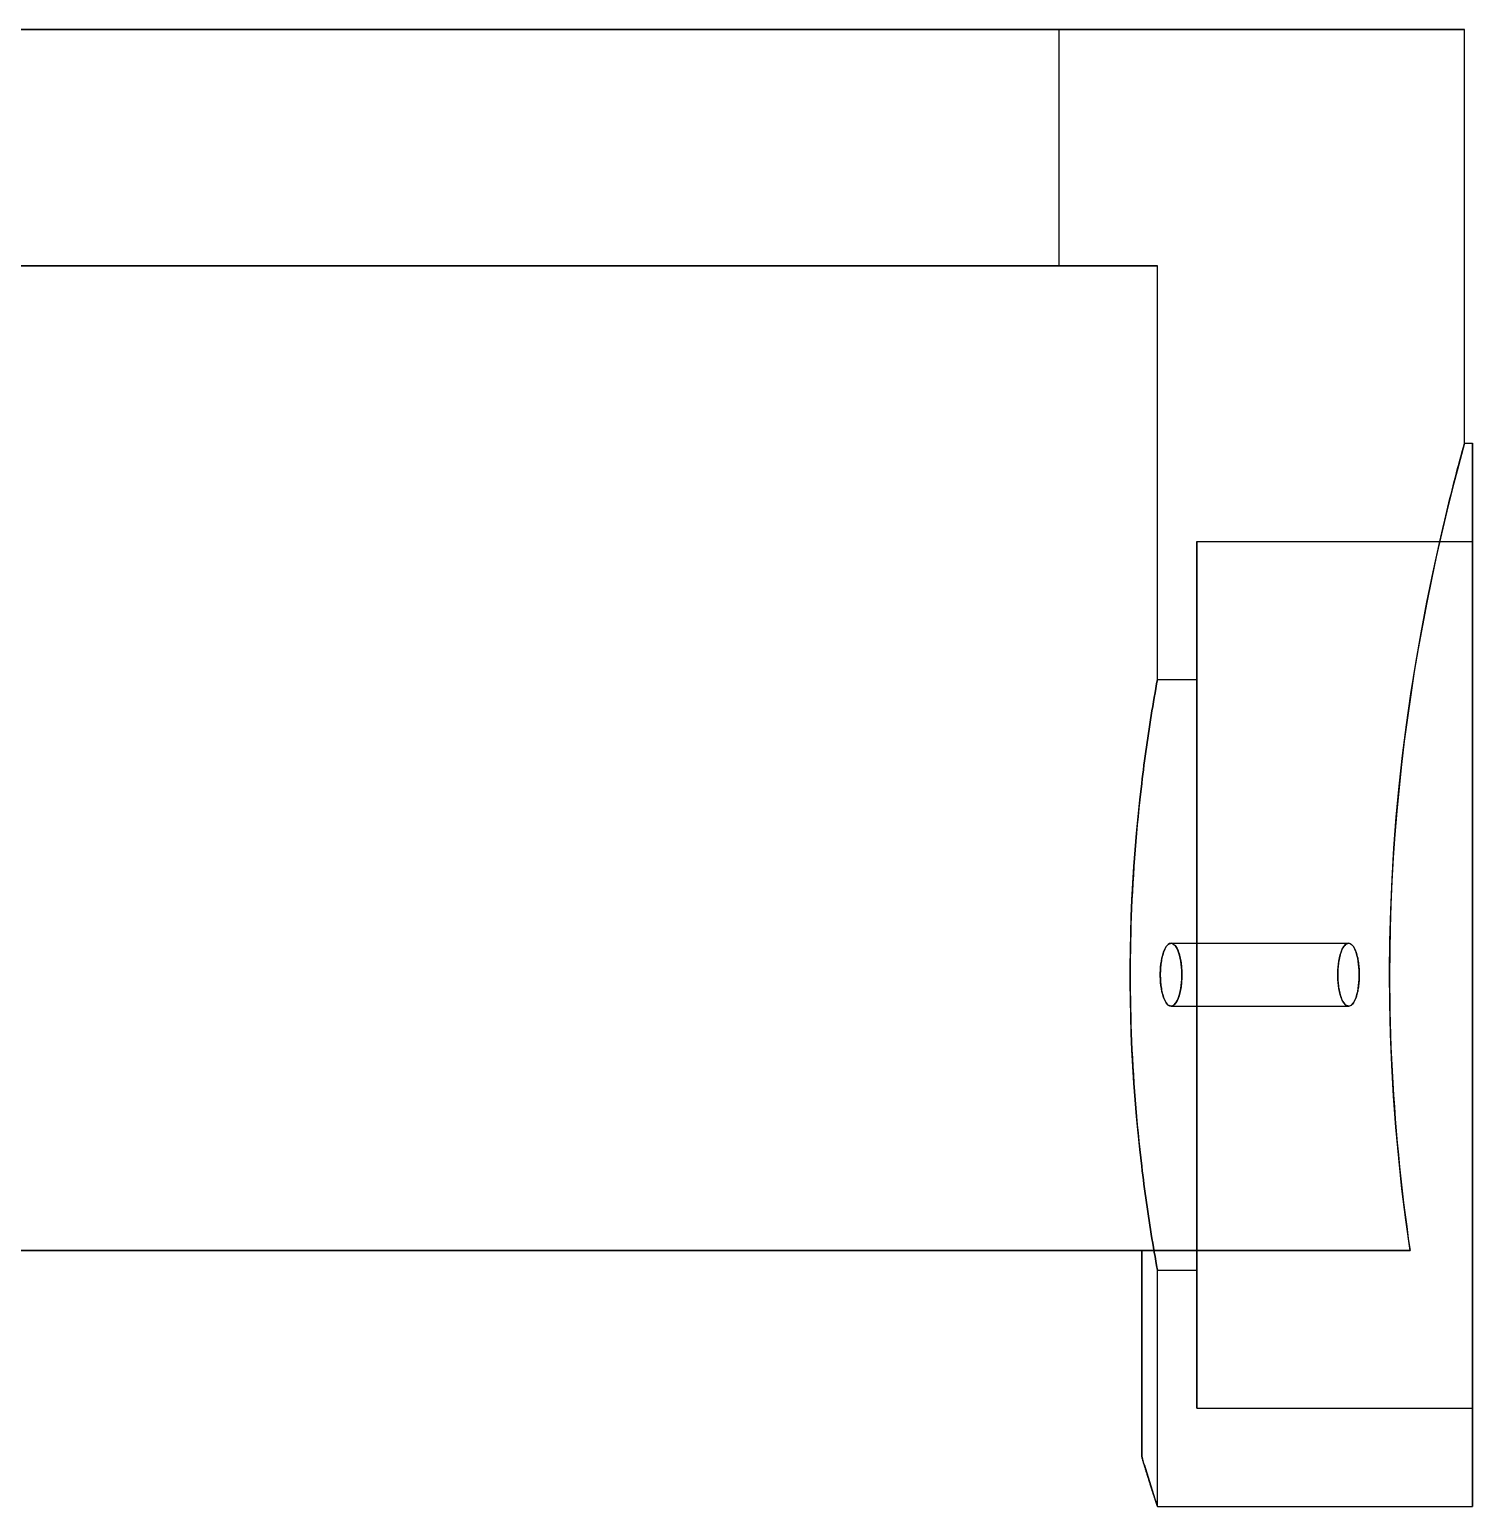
# Model space of a CAD drawing. Header units: millimetres. Extents: x 0 to 258, y -45 to 170.
# Drawn here: x 193.86 to 230.5, y 0 to 37.5 of the extents above; entities that cross this region are included whole.
import ezdxf

# ---------------------------------------------------------------- set-up
doc = ezdxf.new("R2010")
doc.units = ezdxf.units.MM
doc.layers.add('SIDE_HIDDEN', color=8, linetype='CONTINUOUS')
doc.layers.add('SIDE_VISIBLE', color=7, linetype='Continuous')

msp = doc.modelspace()

# ---------------------------------------------------------------- linework, layer by layer
at = {"layer": 'SIDE_HIDDEN'}
for points in [[(230.3, 37.5), (226.057, 37.5), (221.813, 37.5), (217.57, 37.5), (213.326, 37.5), (209.083, 37.5), (204.839, 37.5), (200.596, 37.5), (196.352, 37.5), (192.109, 37.5), (187.865, 37.5), (183.622, 37.5), (179.378, 37.5), (175.135, 37.5), (170.891, 37.5), (166.648, 37.5), (162.404, 37.5), (158.161, 37.5), (153.917, 37.5), (149.674, 37.5), (145.43, 37.5), (141.187, 37.5), (136.943, 37.5), (132.7, 37.5)], [(220, 37.5), (216.652, 37.5), (213.304, 37.5), (209.957, 37.5), (206.609, 37.5), (203.261, 37.5), (199.913, 37.5), (196.565, 37.5), (193.217, 37.5), (189.87, 37.5), (186.522, 37.5), (183.174, 37.5), (179.826, 37.5), (176.478, 37.5), (173.13, 37.5), (169.783, 37.5), (166.435, 37.5), (163.087, 37.5), (159.739, 37.5), (156.391, 37.5), (153.043, 37.5), (149.696, 37.5), (146.348, 37.5), (143, 37.5)], [(181.5, 37.5), (183.174, 37.5), (184.848, 37.5), (186.522, 37.5), (188.196, 37.5), (189.87, 37.5), (191.543, 37.5), (193.217, 37.5), (194.891, 37.5), (196.565, 37.5), (198.239, 37.5), (199.913, 37.5), (201.587, 37.5), (203.261, 37.5), (204.935, 37.5), (206.609, 37.5), (208.283, 37.5), (209.957, 37.5), (211.63, 37.5), (213.304, 37.5), (214.978, 37.5), (216.652, 37.5), (218.326, 37.5), (220, 37.5)], [(220, 31.5), (220, 37.5)], [(222.5, 31.5), (218.935, 31.5), (215.37, 31.5), (211.804, 31.5), (208.239, 31.5), (204.674, 31.5), (201.109, 31.5), (197.543, 31.5), (193.978, 31.5), (190.413, 31.5), (186.848, 31.5), (183.283, 31.5), (179.717, 31.5), (176.152, 31.5), (172.587, 31.5), (169.022, 31.5), (165.457, 31.5), (161.891, 31.5), (158.326, 31.5), (154.761, 31.5), (151.196, 31.5), (147.63, 31.5), (144.065, 31.5), (140.5, 31.5)], [(220, 31.5), (216.652, 31.5), (213.304, 31.5), (209.957, 31.5), (206.609, 31.5), (203.261, 31.5), (199.913, 31.5), (196.565, 31.5), (193.217, 31.5), (189.87, 31.5), (186.522, 31.5), (183.174, 31.5), (179.826, 31.5), (176.478, 31.5), (173.13, 31.5), (169.783, 31.5), (166.435, 31.5), (163.087, 31.5), (159.739, 31.5), (156.391, 31.5), (153.043, 31.5), (149.696, 31.5), (146.348, 31.5), (143, 31.5)], [(181.5, 31.5), (183.174, 31.5), (184.848, 31.5), (186.522, 31.5), (188.196, 31.5), (189.87, 31.5), (191.543, 31.5), (193.217, 31.5), (194.891, 31.5), (196.565, 31.5), (198.239, 31.5), (199.913, 31.5), (201.587, 31.5), (203.261, 31.5), (204.935, 31.5), (206.609, 31.5), (208.283, 31.5), (209.957, 31.5), (211.63, 31.5), (213.304, 31.5), (214.978, 31.5), (216.652, 31.5), (218.326, 31.5), (220, 31.5)], [(181.5, 31.5), (183.283, 31.5), (185.065, 31.5), (186.848, 31.5), (188.63, 31.5), (190.413, 31.5), (192.196, 31.5), (193.978, 31.5), (195.761, 31.5), (197.543, 31.5), (199.326, 31.5), (201.109, 31.5), (202.891, 31.5), (204.674, 31.5), (206.457, 31.5), (208.239, 31.5), (210.022, 31.5), (211.804, 31.5), (213.587, 31.5), (215.37, 31.5), (217.152, 31.5), (218.935, 31.5), (220.717, 31.5), (222.5, 31.5)], [(222.5, 21), (222.5, 31.5)], [(230.5, 0), (230.5, 1.174), (230.5, 2.348), (230.5, 3.522), (230.5, 4.696), (230.5, 5.87), (230.5, 7.043), (230.5, 8.217), (230.5, 9.391), (230.5, 10.565), (230.5, 11.739), (230.5, 12.913), (230.5, 14.087), (230.5, 15.261), (230.5, 16.435), (230.5, 17.609), (230.5, 18.783), (230.5, 19.957), (230.5, 21.13), (230.5, 22.304), (230.5, 23.478), (230.5, 24.652), (230.5, 25.826), (230.5, 27)], [(223.5, 2.5), (223.5, 3.457), (223.5, 4.413), (223.5, 5.37), (223.5, 6.326), (223.5, 7.283), (223.5, 8.239), (223.5, 9.196), (223.5, 10.152), (223.5, 11.109), (223.5, 12.065), (223.5, 13.022), (223.5, 13.978), (223.5, 14.935), (223.5, 15.891), (223.5, 16.848), (223.5, 17.804), (223.5, 18.761), (223.5, 19.717), (223.5, 20.674), (223.5, 21.63), (223.5, 22.587), (223.5, 23.543), (223.5, 24.5)], [(223.5, 24.5), (223.5, 24.022), (223.5, 23.543), (223.5, 23.065), (223.5, 22.587), (223.5, 22.109), (223.5, 21.63), (223.5, 21.152), (223.5, 20.674), (223.5, 20.196), (223.5, 19.717), (223.5, 19.239), (223.5, 18.761), (223.5, 18.283), (223.5, 17.804), (223.5, 17.326), (223.5, 16.848), (223.5, 16.37), (223.5, 15.891), (223.5, 15.413), (223.5, 14.935), (223.5, 14.457), (223.5, 13.978), (223.5, 13.5)], [(223.5, 24.5), (230.5, 24.5)], [(228.915, 6.5), (228.806, 7.28), (228.71, 8.062), (228.626, 8.846), (228.555, 9.631), (228.497, 10.416), (228.452, 11.203), (228.42, 11.99), (228.401, 12.778), (228.396, 13.566), (228.403, 14.354), (228.424, 15.141), (228.458, 15.929), (228.506, 16.715), (228.566, 17.501), (228.639, 18.285), (228.725, 19.068), (228.824, 19.85), (228.934, 20.63), (229.058, 21.408), (229.193, 22.185), (229.34, 22.959), (229.498, 23.731), (229.668, 24.5)], [(230.5, 2.5), (230.5, 3.457), (230.5, 4.413), (230.5, 5.37), (230.5, 6.326), (230.5, 7.283), (230.5, 8.239), (230.5, 9.196), (230.5, 10.152), (230.5, 11.109), (230.5, 12.065), (230.5, 13.022), (230.5, 13.978), (230.5, 14.935), (230.5, 15.891), (230.5, 16.848), (230.5, 17.804), (230.5, 18.761), (230.5, 19.717), (230.5, 20.674), (230.5, 21.63), (230.5, 22.587), (230.5, 23.543), (230.5, 24.5)], [(230.5, 24.5), (230.5, 24.022), (230.5, 23.543), (230.5, 23.065), (230.5, 22.587), (230.5, 22.109), (230.5, 21.63), (230.5, 21.152), (230.5, 20.674), (230.5, 20.196), (230.5, 19.717), (230.5, 19.239), (230.5, 18.761), (230.5, 18.283), (230.5, 17.804), (230.5, 17.326), (230.5, 16.848), (230.5, 16.37), (230.5, 15.891), (230.5, 15.413), (230.5, 14.935), (230.5, 14.457), (230.5, 13.978), (230.5, 13.5)], [(222.5, 21), (223.5, 21)], [(223.5, 6), (223.5, 6.652), (223.5, 7.304), (223.5, 7.957), (223.5, 8.609), (223.5, 9.261), (223.5, 9.913), (223.5, 10.565), (223.5, 11.217), (223.5, 11.87), (223.5, 12.522), (223.5, 13.174), (223.5, 13.826), (223.5, 14.478), (223.5, 15.13), (223.5, 15.783), (223.5, 16.435), (223.5, 17.087), (223.5, 17.739), (223.5, 18.391), (223.5, 19.043), (223.5, 19.696), (223.5, 20.348), (223.5, 21)], [(223.5, 21), (223.5, 20.674), (223.5, 20.348), (223.5, 20.022), (223.5, 19.696), (223.5, 19.37), (223.5, 19.043), (223.5, 18.717), (223.5, 18.391), (223.5, 18.065), (223.5, 17.739), (223.5, 17.413), (223.5, 17.087), (223.5, 16.761), (223.5, 16.435), (223.5, 16.109), (223.5, 15.783), (223.5, 15.457), (223.5, 15.13), (223.5, 14.804), (223.5, 14.478), (223.5, 14.152), (223.5, 13.826), (223.5, 13.5)], [(222.1, 18.359), (222.114, 18.474), (222.128, 18.59), (222.143, 18.705), (222.158, 18.82), (222.173, 18.935), (222.189, 19.05), (222.204, 19.165), (222.221, 19.28), (222.237, 19.395), (222.254, 19.51), (222.271, 19.625), (222.288, 19.74), (222.306, 19.855), (222.324, 19.97), (222.342, 20.084), (222.361, 20.199), (222.38, 20.313), (222.399, 20.428), (222.419, 20.543), (222.439, 20.657), (222.459, 20.771), (222.479, 20.886), (222.5, 21)], [(222.5, 21), (222.479, 20.886), (222.459, 20.771), (222.439, 20.657), (222.419, 20.543), (222.399, 20.428), (222.38, 20.313), (222.361, 20.199), (222.342, 20.084), (222.324, 19.97), (222.306, 19.855), (222.288, 19.74), (222.271, 19.625), (222.254, 19.51), (222.237, 19.395), (222.221, 19.28), (222.204, 19.165), (222.189, 19.05), (222.173, 18.935), (222.158, 18.82), (222.143, 18.705), (222.128, 18.59), (222.114, 18.474), (222.1, 18.359)], [(222.1, 18.359), (222.075, 18.149), (222.052, 17.938), (222.029, 17.728), (222.008, 17.517), (221.987, 17.306), (221.968, 17.095), (221.95, 16.884), (221.933, 16.673), (221.917, 16.462), (221.902, 16.251), (221.888, 16.04), (221.875, 15.828), (221.864, 15.617), (221.853, 15.405), (221.844, 15.194), (221.835, 14.982), (221.828, 14.77), (221.822, 14.559), (221.817, 14.347), (221.813, 14.135), (221.81, 13.924), (221.809, 13.712), (221.808, 13.5)], [(222.1, 8.641), (222.052, 9.062), (222.008, 9.483), (221.968, 9.905), (221.933, 10.327), (221.902, 10.749), (221.875, 11.172), (221.853, 11.595), (221.835, 12.018), (221.822, 12.441), (221.813, 12.865), (221.809, 13.288), (221.809, 13.712), (221.813, 14.135), (221.822, 14.559), (221.835, 14.982), (221.853, 15.405), (221.875, 15.828), (221.902, 16.251), (221.933, 16.673), (221.968, 17.095), (222.008, 17.517), (222.052, 17.938), (222.1, 18.359)], [(222.846, 12.7), (222.775, 12.728), (222.724, 12.785), (222.686, 12.853), (222.656, 12.925), (222.633, 12.999), (222.615, 13.075), (222.6, 13.151), (222.589, 13.228), (222.581, 13.306), (222.576, 13.383), (222.573, 13.461), (222.573, 13.539), (222.576, 13.617), (222.581, 13.694), (222.589, 13.772), (222.6, 13.849), (222.615, 13.925), (222.633, 14.001), (222.656, 14.075), (222.686, 14.147), (222.724, 14.215), (222.775, 14.272), (222.846, 14.3)], [(222.846, 14.3), (222.809, 14.292), (222.775, 14.272), (222.747, 14.246), (222.724, 14.215), (222.703, 14.182), (222.686, 14.147), (222.67, 14.111), (222.656, 14.075), (222.644, 14.038), (222.633, 14.001), (222.623, 13.963), (222.615, 13.925), (222.607, 13.887), (222.6, 13.849), (222.594, 13.81), (222.589, 13.772), (222.585, 13.733), (222.581, 13.694), (222.578, 13.655), (222.576, 13.617), (222.574, 13.578), (222.573, 13.539), (222.573, 13.5)], [(222.846, 14.3), (222.884, 14.292), (222.918, 14.272), (222.946, 14.246), (222.969, 14.215), (222.99, 14.182), (223.007, 14.147), (223.023, 14.111), (223.037, 14.075), (223.049, 14.038), (223.06, 14.001), (223.07, 13.963), (223.078, 13.925), (223.086, 13.887), (223.093, 13.849), (223.099, 13.81), (223.104, 13.772), (223.108, 13.733), (223.112, 13.694), (223.115, 13.655), (223.117, 13.617), (223.119, 13.578), (223.12, 13.539), (223.12, 13.5)], [(222.846, 12.7), (222.918, 12.728), (222.969, 12.785), (223.007, 12.853), (223.037, 12.925), (223.06, 12.999), (223.078, 13.075), (223.093, 13.151), (223.104, 13.228), (223.112, 13.306), (223.117, 13.383), (223.12, 13.461), (223.12, 13.539), (223.117, 13.617), (223.112, 13.694), (223.104, 13.772), (223.093, 13.849), (223.078, 13.925), (223.06, 14.001), (223.037, 14.075), (223.007, 14.147), (222.969, 14.215), (222.918, 14.272), (222.846, 14.3)], [(222.846, 14.3), (227.357, 14.3)], [(222.846, 14.3), (227.357, 14.3)], [(227.357, 12.7), (227.286, 12.727), (227.233, 12.785), (227.194, 12.852), (227.164, 12.924), (227.14, 12.998), (227.121, 13.074), (227.106, 13.151), (227.094, 13.228), (227.086, 13.305), (227.08, 13.383), (227.078, 13.461), (227.078, 13.539), (227.08, 13.617), (227.086, 13.695), (227.094, 13.772), (227.106, 13.849), (227.121, 13.926), (227.14, 14.002), (227.164, 14.076), (227.194, 14.148), (227.233, 14.215), (227.286, 14.273), (227.357, 14.3)], [(227.357, 14.3), (227.395, 14.292), (227.428, 14.272), (227.456, 14.245), (227.479, 14.214), (227.499, 14.181), (227.516, 14.146), (227.531, 14.111), (227.545, 14.074), (227.556, 14.037), (227.567, 14), (227.576, 13.962), (227.585, 13.924), (227.592, 13.886), (227.598, 13.848), (227.604, 13.81), (227.609, 13.771), (227.613, 13.732), (227.617, 13.694), (227.619, 13.655), (227.622, 13.616), (227.623, 13.578), (227.624, 13.539), (227.624, 13.5)], [(221.808, 13.5), (221.809, 13.288), (221.81, 13.076), (221.813, 12.865), (221.817, 12.653), (221.822, 12.441), (221.828, 12.23), (221.835, 12.018), (221.844, 11.806), (221.853, 11.595), (221.864, 11.383), (221.875, 11.172), (221.888, 10.96), (221.902, 10.749), (221.917, 10.538), (221.933, 10.327), (221.95, 10.116), (221.968, 9.905), (221.987, 9.694), (222.008, 9.483), (222.029, 9.272), (222.052, 9.062), (222.075, 8.851), (222.1, 8.641)], [(222.573, 13.5), (222.573, 13.461), (222.574, 13.422), (222.576, 13.383), (222.578, 13.345), (222.581, 13.306), (222.585, 13.267), (222.589, 13.228), (222.594, 13.19), (222.6, 13.151), (222.607, 13.113), (222.615, 13.075), (222.623, 13.037), (222.633, 12.999), (222.644, 12.962), (222.656, 12.925), (222.67, 12.889), (222.686, 12.853), (222.703, 12.818), (222.724, 12.785), (222.747, 12.754), (222.775, 12.728), (222.809, 12.708), (222.846, 12.7)], [(223.12, 13.5), (223.12, 13.461), (223.119, 13.422), (223.117, 13.383), (223.115, 13.345), (223.112, 13.306), (223.108, 13.267), (223.104, 13.228), (223.099, 13.19), (223.093, 13.151), (223.086, 13.113), (223.078, 13.075), (223.07, 13.037), (223.06, 12.999), (223.049, 12.962), (223.037, 12.925), (223.023, 12.889), (223.007, 12.853), (222.99, 12.818), (222.969, 12.785), (222.946, 12.754), (222.918, 12.728), (222.884, 12.708), (222.846, 12.7)], [(223.5, 13.5), (223.5, 13.174), (223.5, 12.848), (223.5, 12.522), (223.5, 12.196), (223.5, 11.87), (223.5, 11.543), (223.5, 11.217), (223.5, 10.891), (223.5, 10.565), (223.5, 10.239), (223.5, 9.913), (223.5, 9.587), (223.5, 9.261), (223.5, 8.935), (223.5, 8.609), (223.5, 8.283), (223.5, 7.957), (223.5, 7.63), (223.5, 7.304), (223.5, 6.978), (223.5, 6.652), (223.5, 6.326), (223.5, 6)], [(223.5, 13.5), (223.5, 13.022), (223.5, 12.543), (223.5, 12.065), (223.5, 11.587), (223.5, 11.109), (223.5, 10.63), (223.5, 10.152), (223.5, 9.674), (223.5, 9.196), (223.5, 8.717), (223.5, 8.239), (223.5, 7.761), (223.5, 7.283), (223.5, 6.804), (223.5, 6.326), (223.5, 5.848), (223.5, 5.37), (223.5, 4.891), (223.5, 4.413), (223.5, 3.935), (223.5, 3.457), (223.5, 2.978), (223.5, 2.5)], [(227.624, 13.5), (227.624, 13.461), (227.623, 13.422), (227.622, 13.384), (227.619, 13.345), (227.617, 13.306), (227.613, 13.268), (227.609, 13.229), (227.604, 13.19), (227.598, 13.152), (227.592, 13.114), (227.585, 13.076), (227.576, 13.038), (227.567, 13), (227.556, 12.963), (227.545, 12.926), (227.531, 12.889), (227.516, 12.854), (227.499, 12.819), (227.479, 12.786), (227.456, 12.755), (227.428, 12.728), (227.395, 12.708), (227.357, 12.7)], [(230.5, 13.5), (230.5, 13.022), (230.5, 12.543), (230.5, 12.065), (230.5, 11.587), (230.5, 11.109), (230.5, 10.63), (230.5, 10.152), (230.5, 9.674), (230.5, 9.196), (230.5, 8.717), (230.5, 8.239), (230.5, 7.761), (230.5, 7.283), (230.5, 6.804), (230.5, 6.326), (230.5, 5.848), (230.5, 5.37), (230.5, 4.891), (230.5, 4.413), (230.5, 3.935), (230.5, 3.457), (230.5, 2.978), (230.5, 2.5)], [(222.846, 12.7), (227.357, 12.7)], [(222.846, 12.7), (227.357, 12.7)], [(222.1, 8.641), (222.114, 8.526), (222.128, 8.41), (222.143, 8.295), (222.158, 8.18), (222.173, 8.065), (222.189, 7.95), (222.204, 7.835), (222.221, 7.72), (222.237, 7.605), (222.254, 7.49), (222.271, 7.375), (222.288, 7.26), (222.306, 7.145), (222.324, 7.03), (222.342, 6.916), (222.361, 6.801), (222.38, 6.687), (222.399, 6.572), (222.419, 6.457), (222.439, 6.343), (222.459, 6.229), (222.479, 6.114), (222.5, 6)], [(222.5, 6), (222.479, 6.114), (222.459, 6.229), (222.439, 6.343), (222.419, 6.457), (222.399, 6.572), (222.38, 6.687), (222.361, 6.801), (222.342, 6.916), (222.324, 7.03), (222.306, 7.145), (222.288, 7.26), (222.271, 7.375), (222.254, 7.49), (222.237, 7.605), (222.221, 7.72), (222.204, 7.835), (222.189, 7.95), (222.173, 8.065), (222.158, 8.18), (222.143, 8.295), (222.128, 8.41), (222.114, 8.526), (222.1, 8.641)], [(228.915, 6.5), (227.1, 6.5), (225.284, 6.5), (223.468, 6.5), (221.653, 6.5), (219.837, 6.5), (218.022, 6.5), (216.206, 6.5), (214.39, 6.5), (212.575, 6.5), (210.759, 6.5), (208.944, 6.5), (207.128, 6.5), (205.313, 6.5), (203.497, 6.5), (201.681, 6.5), (199.866, 6.5), (198.05, 6.5), (196.235, 6.5), (194.419, 6.5), (192.604, 6.5), (190.788, 6.5), (188.972, 6.5), (187.157, 6.5)], [(187.157, 6.5), (188.676, 6.5), (190.195, 6.5), (191.715, 6.5), (193.234, 6.5), (194.753, 6.5), (196.272, 6.5), (197.792, 6.5), (199.311, 6.5), (200.83, 6.5), (202.35, 6.5), (203.869, 6.5), (205.388, 6.5), (206.907, 6.5), (208.427, 6.5), (209.946, 6.5), (211.465, 6.5), (212.984, 6.5), (214.504, 6.5), (216.023, 6.5), (217.542, 6.5), (219.061, 6.5), (220.581, 6.5), (222.1, 6.5)], [(222.1, 6.5), (220.581, 6.5), (219.061, 6.5), (217.542, 6.5), (216.023, 6.5), (214.504, 6.5), (212.984, 6.5), (211.465, 6.5), (209.946, 6.5), (208.427, 6.5), (206.907, 6.5), (205.388, 6.5), (203.869, 6.5), (202.35, 6.5), (200.83, 6.5), (199.311, 6.5), (197.792, 6.5), (196.272, 6.5), (194.753, 6.5), (193.234, 6.5), (191.715, 6.5), (190.195, 6.5), (188.676, 6.5), (187.157, 6.5)], [(222.1, 1.268), (222.1, 6.5)], [(222.1, 1.268), (222.1, 6.5)], [(222.1, 1.268), (222.1, 1.496), (222.1, 1.723), (222.1, 1.951), (222.1, 2.178), (222.1, 2.406), (222.1, 2.633), (222.1, 2.861), (222.1, 3.088), (222.1, 3.316), (222.1, 3.543), (222.1, 3.771), (222.1, 3.998), (222.1, 4.225), (222.1, 4.453), (222.1, 4.68), (222.1, 4.908), (222.1, 5.135), (222.1, 5.363), (222.1, 5.59), (222.1, 5.818), (222.1, 6.045), (222.1, 6.273), (222.1, 6.5)], [(222.1, 6.5), (228.915, 6.5)], [(222.1, 6.5), (228.915, 6.5)], [(222.5, 0), (222.5, 6)], [(222.5, 6), (223.5, 6)], [(223.5, 2.5), (230.5, 2.5)], [(222.242, 0.805), (222.236, 0.825), (222.23, 0.845), (222.224, 0.865), (222.217, 0.884), (222.211, 0.904), (222.205, 0.924), (222.199, 0.944), (222.193, 0.964), (222.187, 0.984), (222.181, 1.004), (222.174, 1.024), (222.168, 1.044), (222.162, 1.063), (222.156, 1.083), (222.15, 1.103), (222.144, 1.123), (222.138, 1.143), (222.132, 1.163), (222.126, 1.183), (222.12, 1.203), (222.114, 1.223), (222.108, 1.243), (222.102, 1.263)], [(222.338, 0.501), (222.337, 0.502), (222.337, 0.503), (222.337, 0.504), (222.337, 0.505), (222.336, 0.506), (222.336, 0.507), (222.336, 0.508), (222.335, 0.509), (222.335, 0.509), (222.335, 0.51), (222.334, 0.511), (222.334, 0.512), (222.334, 0.513), (222.334, 0.514), (222.333, 0.515), (222.333, 0.516), (222.333, 0.517), (222.332, 0.518), (222.332, 0.519), (222.332, 0.52), (222.332, 0.521), (222.331, 0.522), (222.331, 0.523)], [(222.341, 0.49), (222.341, 0.491), (222.341, 0.491), (222.341, 0.492), (222.341, 0.492), (222.34, 0.493), (222.34, 0.493), (222.34, 0.494), (222.34, 0.494), (222.34, 0.495), (222.34, 0.495), (222.34, 0.496), (222.339, 0.496), (222.339, 0.496), (222.339, 0.497), (222.339, 0.497), (222.339, 0.498), (222.339, 0.498), (222.338, 0.499), (222.338, 0.499), (222.338, 0.5), (222.338, 0.5), (222.338, 0.501), (222.338, 0.501)], [(222.344, 0.482), (222.344, 0.483), (222.344, 0.483), (222.343, 0.483), (222.343, 0.484), (222.343, 0.484), (222.343, 0.484), (222.343, 0.485), (222.343, 0.485), (222.343, 0.485), (222.343, 0.486), (222.343, 0.486), (222.342, 0.487), (222.342, 0.487), (222.342, 0.487), (222.342, 0.488), (222.342, 0.488), (222.342, 0.488), (222.342, 0.489), (222.342, 0.489), (222.341, 0.489), (222.341, 0.49), (222.341, 0.49), (222.341, 0.49)], [(222.348, 0.47), (222.348, 0.47), (222.347, 0.471), (222.347, 0.471), (222.347, 0.471), (222.347, 0.472), (222.347, 0.472), (222.347, 0.473), (222.347, 0.473), (222.346, 0.474), (222.346, 0.474), (222.346, 0.475), (222.346, 0.475), (222.346, 0.476), (222.346, 0.476), (222.346, 0.476), (222.345, 0.477), (222.345, 0.477), (222.345, 0.478), (222.345, 0.478), (222.345, 0.479), (222.345, 0.479), (222.345, 0.48), (222.344, 0.48)], [(222.394, 0.327), (222.392, 0.333), (222.39, 0.339), (222.388, 0.345), (222.386, 0.352), (222.384, 0.358), (222.382, 0.364), (222.38, 0.37), (222.378, 0.376), (222.376, 0.383), (222.374, 0.389), (222.372, 0.395), (222.37, 0.401), (222.368, 0.407), (222.366, 0.414), (222.364, 0.42), (222.362, 0.426), (222.36, 0.432), (222.358, 0.439), (222.356, 0.445), (222.354, 0.451), (222.352, 0.457), (222.35, 0.463), (222.348, 0.47)], [(222.396, 0.318), (222.396, 0.318), (222.396, 0.319), (222.396, 0.319), (222.396, 0.32), (222.396, 0.32), (222.396, 0.32), (222.396, 0.321), (222.395, 0.321), (222.395, 0.321), (222.395, 0.322), (222.395, 0.322), (222.395, 0.323), (222.395, 0.323), (222.395, 0.323), (222.395, 0.324), (222.394, 0.324), (222.394, 0.324), (222.394, 0.325), (222.394, 0.325), (222.394, 0.326), (222.394, 0.326), (222.394, 0.326), (222.394, 0.327)], [(222.399, 0.309), (222.399, 0.31), (222.399, 0.31), (222.399, 0.311), (222.399, 0.311), (222.399, 0.311), (222.398, 0.312), (222.398, 0.312), (222.398, 0.312), (222.398, 0.313), (222.398, 0.313), (222.398, 0.314), (222.398, 0.314), (222.398, 0.314), (222.397, 0.315), (222.397, 0.315), (222.397, 0.315), (222.397, 0.316), (222.397, 0.316), (222.397, 0.317), (222.397, 0.317), (222.397, 0.317), (222.397, 0.318), (222.396, 0.318)], [(222.402, 0.301), (222.402, 0.301), (222.402, 0.302), (222.402, 0.302), (222.401, 0.302), (222.401, 0.303), (222.401, 0.303), (222.401, 0.304), (222.401, 0.304), (222.401, 0.304), (222.401, 0.305), (222.401, 0.305), (222.4, 0.305), (222.4, 0.306), (222.4, 0.306), (222.4, 0.306), (222.4, 0.307), (222.4, 0.307), (222.4, 0.308), (222.4, 0.308), (222.4, 0.308), (222.399, 0.309), (222.399, 0.309), (222.399, 0.309)], [(222.405, 0.293), (222.404, 0.293), (222.404, 0.293), (222.404, 0.294), (222.404, 0.294), (222.404, 0.294), (222.404, 0.295), (222.404, 0.295), (222.404, 0.296), (222.404, 0.296), (222.403, 0.296), (222.403, 0.297), (222.403, 0.297), (222.403, 0.297), (222.403, 0.298), (222.403, 0.298), (222.403, 0.298), (222.403, 0.299), (222.402, 0.299), (222.402, 0.3), (222.402, 0.3), (222.402, 0.3), (222.402, 0.301), (222.402, 0.301)]]:
    msp.add_lwpolyline(points, dxfattribs=at)
at = {"layer": 'SIDE_VISIBLE'}
for points in [[(181.5, 37.5), (183.622, 37.5), (185.743, 37.5), (187.865, 37.5), (189.987, 37.5), (192.109, 37.5), (194.23, 37.5), (196.352, 37.5), (198.474, 37.5), (200.596, 37.5), (202.717, 37.5), (204.839, 37.5), (206.961, 37.5), (209.083, 37.5), (211.204, 37.5), (213.326, 37.5), (215.448, 37.5), (217.57, 37.5), (219.691, 37.5), (221.813, 37.5), (223.935, 37.5), (226.057, 37.5), (228.178, 37.5), (230.3, 37.5)], [(230.3, 27), (230.3, 37.5)], [(230.3, 27), (230.5, 27)], [(230.5, 27), (230.5, 26.413), (230.5, 25.826), (230.5, 25.239), (230.5, 24.652), (230.5, 24.065), (230.5, 23.478), (230.5, 22.891), (230.5, 22.304), (230.5, 21.717), (230.5, 21.13), (230.5, 20.543), (230.5, 19.957), (230.5, 19.37), (230.5, 18.783), (230.5, 18.196), (230.5, 17.609), (230.5, 17.022), (230.5, 16.435), (230.5, 15.848), (230.5, 15.261), (230.5, 14.674), (230.5, 14.087), (230.5, 13.5)], [(230.3, 27), (230.144, 26.426), (229.995, 25.851), (229.851, 25.274), (229.713, 24.695), (229.582, 24.115), (229.457, 23.534), (229.338, 22.951), (229.227, 22.367), (229.121, 21.782), (229.023, 21.196), (228.931, 20.608), (228.847, 20.02), (228.769, 19.43), (228.699, 18.84), (228.635, 18.249), (228.579, 17.657), (228.531, 17.064), (228.49, 16.471), (228.456, 15.877), (228.429, 15.283), (228.411, 14.689), (228.399, 14.095), (228.396, 13.5)], [(229.668, 24.5), (229.693, 24.609), (229.719, 24.719), (229.744, 24.828), (229.77, 24.937), (229.796, 25.046), (229.822, 25.155), (229.849, 25.264), (229.875, 25.373), (229.902, 25.482), (229.929, 25.59), (229.956, 25.699), (229.984, 25.808), (230.011, 25.917), (230.039, 26.025), (230.067, 26.134), (230.096, 26.242), (230.124, 26.351), (230.153, 26.459), (230.182, 26.567), (230.211, 26.676), (230.241, 26.784), (230.27, 26.892), (230.3, 27)], [(227.357, 14.3), (227.319, 14.292), (227.286, 14.273), (227.257, 14.246), (227.233, 14.215), (227.212, 14.182), (227.194, 14.148), (227.178, 14.112), (227.164, 14.076), (227.151, 14.039), (227.14, 14.002), (227.13, 13.964), (227.121, 13.926), (227.113, 13.888), (227.106, 13.849), (227.1, 13.811), (227.094, 13.772), (227.09, 13.734), (227.086, 13.695), (227.083, 13.656), (227.08, 13.617), (227.079, 13.578), (227.078, 13.539), (227.077, 13.5)], [(227.357, 12.7), (227.428, 12.728), (227.479, 12.786), (227.516, 12.854), (227.545, 12.926), (227.567, 13), (227.585, 13.076), (227.598, 13.152), (227.609, 13.229), (227.617, 13.306), (227.622, 13.384), (227.624, 13.461), (227.624, 13.539), (227.622, 13.616), (227.617, 13.694), (227.609, 13.771), (227.598, 13.848), (227.585, 13.924), (227.567, 14), (227.545, 14.074), (227.516, 14.146), (227.479, 14.214), (227.428, 14.272), (227.357, 14.3)], [(227.077, 13.5), (227.078, 13.461), (227.079, 13.422), (227.08, 13.383), (227.083, 13.344), (227.086, 13.305), (227.09, 13.266), (227.094, 13.228), (227.1, 13.189), (227.106, 13.151), (227.113, 13.112), (227.121, 13.074), (227.13, 13.036), (227.14, 12.998), (227.151, 12.961), (227.164, 12.924), (227.178, 12.888), (227.194, 12.852), (227.212, 12.818), (227.233, 12.785), (227.257, 12.754), (227.286, 12.727), (227.319, 12.708), (227.357, 12.7)], [(228.396, 13.5), (228.397, 13.195), (228.4, 12.889), (228.404, 12.584), (228.411, 12.278), (228.42, 11.973), (228.431, 11.668), (228.444, 11.363), (228.459, 11.057), (228.476, 10.752), (228.495, 10.448), (228.516, 10.143), (228.538, 9.838), (228.563, 9.534), (228.59, 9.229), (228.618, 8.925), (228.649, 8.621), (228.681, 8.318), (228.715, 8.014), (228.752, 7.711), (228.79, 7.408), (228.83, 7.105), (228.871, 6.802), (228.915, 6.5)], [(230.5, 13.5), (230.5, 12.913), (230.5, 12.326), (230.5, 11.739), (230.5, 11.152), (230.5, 10.565), (230.5, 9.978), (230.5, 9.391), (230.5, 8.804), (230.5, 8.217), (230.5, 7.63), (230.5, 7.043), (230.5, 6.457), (230.5, 5.87), (230.5, 5.283), (230.5, 4.696), (230.5, 4.109), (230.5, 3.522), (230.5, 2.935), (230.5, 2.348), (230.5, 1.761), (230.5, 1.174), (230.5, 0.587), (230.5, 0)], [(187.157, 6.5), (188.972, 6.5), (190.788, 6.5), (192.604, 6.5), (194.419, 6.5), (196.235, 6.5), (198.05, 6.5), (199.866, 6.5), (201.681, 6.5), (203.497, 6.5), (205.313, 6.5), (207.128, 6.5), (208.944, 6.5), (210.759, 6.5), (212.575, 6.5), (214.39, 6.5), (216.206, 6.5), (218.022, 6.5), (219.837, 6.5), (221.653, 6.5), (223.468, 6.5), (225.284, 6.5), (227.1, 6.5), (228.915, 6.5)], [(222.1, 6.5), (222.1, 6.273), (222.1, 6.045), (222.1, 5.818), (222.1, 5.59), (222.1, 5.363), (222.1, 5.135), (222.1, 4.908), (222.1, 4.68), (222.1, 4.453), (222.1, 4.225), (222.1, 3.998), (222.1, 3.771), (222.1, 3.543), (222.1, 3.316), (222.1, 3.088), (222.1, 2.861), (222.1, 2.633), (222.1, 2.406), (222.1, 2.178), (222.1, 1.951), (222.1, 1.723), (222.1, 1.496), (222.1, 1.268)], [(222.1, 1.268), (222.117, 1.213), (222.133, 1.158), (222.15, 1.102), (222.167, 1.047), (222.184, 0.992), (222.201, 0.937), (222.218, 0.881), (222.235, 0.826), (222.253, 0.771), (222.27, 0.716), (222.287, 0.661), (222.305, 0.605), (222.322, 0.55), (222.34, 0.495), (222.357, 0.44), (222.375, 0.385), (222.393, 0.33), (222.41, 0.275), (222.428, 0.22), (222.446, 0.165), (222.464, 0.11), (222.482, 0.055), (222.5, 0)], [(222.102, 1.263), (222.102, 1.263), (222.102, 1.263), (222.102, 1.263), (222.101, 1.264), (222.101, 1.264), (222.101, 1.264), (222.101, 1.264), (222.101, 1.265), (222.101, 1.265), (222.101, 1.265), (222.101, 1.265), (222.101, 1.266), (222.101, 1.266), (222.101, 1.266), (222.101, 1.266), (222.101, 1.267), (222.1, 1.267), (222.1, 1.267), (222.1, 1.267), (222.1, 1.268), (222.1, 1.268), (222.1, 1.268), (222.1, 1.268)], [(222.331, 0.523), (222.327, 0.535), (222.323, 0.547), (222.319, 0.559), (222.315, 0.572), (222.311, 0.584), (222.308, 0.596), (222.304, 0.608), (222.3, 0.621), (222.296, 0.633), (222.292, 0.645), (222.288, 0.658), (222.284, 0.67), (222.28, 0.682), (222.277, 0.694), (222.273, 0.707), (222.269, 0.719), (222.265, 0.731), (222.261, 0.744), (222.257, 0.756), (222.254, 0.768), (222.25, 0.78), (222.246, 0.793), (222.242, 0.805)], [(222.338, 0.501), (222.338, 0.501), (222.338, 0.501), (222.338, 0.501), (222.338, 0.501), (222.338, 0.501), (222.338, 0.501), (222.338, 0.501), (222.338, 0.501), (222.338, 0.501), (222.338, 0.501), (222.338, 0.501), (222.338, 0.501), (222.338, 0.501), (222.338, 0.501), (222.338, 0.501), (222.338, 0.501), (222.338, 0.501), (222.338, 0.501), (222.338, 0.501), (222.338, 0.501), (222.338, 0.501), (222.338, 0.501), (222.338, 0.501)], [(222.341, 0.49), (222.341, 0.49), (222.341, 0.49), (222.341, 0.49), (222.341, 0.49), (222.341, 0.49), (222.341, 0.49), (222.341, 0.49), (222.341, 0.49), (222.341, 0.49), (222.341, 0.49), (222.341, 0.49), (222.341, 0.49), (222.341, 0.49), (222.341, 0.49), (222.341, 0.49), (222.341, 0.49), (222.341, 0.49), (222.341, 0.49), (222.341, 0.49), (222.341, 0.49), (222.341, 0.49), (222.341, 0.49), (222.341, 0.49)], [(222.344, 0.48), (222.344, 0.48), (222.344, 0.48), (222.344, 0.48), (222.344, 0.48), (222.344, 0.48), (222.344, 0.481), (222.344, 0.481), (222.344, 0.481), (222.344, 0.481), (222.344, 0.481), (222.344, 0.481), (222.344, 0.481), (222.344, 0.481), (222.344, 0.481), (222.344, 0.481), (222.344, 0.482), (222.344, 0.482), (222.344, 0.482), (222.344, 0.482), (222.344, 0.482), (222.344, 0.482), (222.344, 0.482), (222.344, 0.482)], [(222.348, 0.47), (222.348, 0.47), (222.348, 0.47), (222.348, 0.47), (222.348, 0.47), (222.348, 0.47), (222.348, 0.47), (222.348, 0.47), (222.348, 0.47), (222.348, 0.47), (222.348, 0.47), (222.348, 0.47), (222.348, 0.47), (222.348, 0.47), (222.348, 0.47), (222.348, 0.47), (222.348, 0.47), (222.348, 0.47), (222.348, 0.47), (222.348, 0.47), (222.348, 0.47), (222.348, 0.47), (222.348, 0.47), (222.348, 0.47)], [(222.394, 0.327), (222.394, 0.327), (222.394, 0.327), (222.394, 0.327), (222.394, 0.327), (222.394, 0.327), (222.394, 0.327), (222.394, 0.327), (222.394, 0.327), (222.394, 0.327), (222.394, 0.327), (222.394, 0.327), (222.394, 0.327), (222.394, 0.327), (222.394, 0.327), (222.394, 0.327), (222.394, 0.327), (222.394, 0.327), (222.394, 0.327), (222.394, 0.327), (222.394, 0.327), (222.394, 0.327), (222.394, 0.327), (222.394, 0.327)], [(222.396, 0.318), (222.396, 0.318), (222.396, 0.318), (222.396, 0.318), (222.396, 0.318), (222.396, 0.318), (222.396, 0.318), (222.396, 0.318), (222.396, 0.318), (222.396, 0.318), (222.396, 0.318), (222.396, 0.318), (222.396, 0.318), (222.396, 0.318), (222.396, 0.318), (222.396, 0.318), (222.396, 0.318), (222.396, 0.318), (222.396, 0.318), (222.396, 0.318), (222.396, 0.318), (222.396, 0.318), (222.396, 0.318), (222.396, 0.318)], [(222.399, 0.309), (222.399, 0.309), (222.399, 0.309), (222.399, 0.309), (222.399, 0.309), (222.399, 0.309), (222.399, 0.309), (222.399, 0.309), (222.399, 0.309), (222.399, 0.309), (222.399, 0.309), (222.399, 0.309), (222.399, 0.309), (222.399, 0.309), (222.399, 0.309), (222.399, 0.309), (222.399, 0.309), (222.399, 0.309), (222.399, 0.309), (222.399, 0.309), (222.399, 0.309), (222.399, 0.309), (222.399, 0.309), (222.399, 0.309)], [(222.402, 0.301), (222.402, 0.301), (222.402, 0.301), (222.402, 0.301), (222.402, 0.301), (222.402, 0.301), (222.402, 0.301), (222.402, 0.301), (222.402, 0.301), (222.402, 0.301), (222.402, 0.301), (222.402, 0.301), (222.402, 0.301), (222.402, 0.301), (222.402, 0.301), (222.402, 0.301), (222.402, 0.301), (222.402, 0.301), (222.402, 0.301), (222.402, 0.301), (222.402, 0.301), (222.402, 0.301), (222.402, 0.301), (222.402, 0.301)], [(222.5, 0), (222.496, 0.013), (222.492, 0.025), (222.487, 0.038), (222.483, 0.051), (222.479, 0.064), (222.475, 0.076), (222.471, 0.089), (222.467, 0.102), (222.462, 0.114), (222.458, 0.127), (222.454, 0.14), (222.45, 0.153), (222.446, 0.165), (222.442, 0.178), (222.438, 0.191), (222.433, 0.204), (222.429, 0.216), (222.425, 0.229), (222.421, 0.242), (222.417, 0.254), (222.413, 0.267), (222.409, 0.28), (222.405, 0.293)], [(222.5, 0), (230.5, 0)]]:
    msp.add_lwpolyline(points, dxfattribs=at)

doc.saveas('drawing.dxf')
